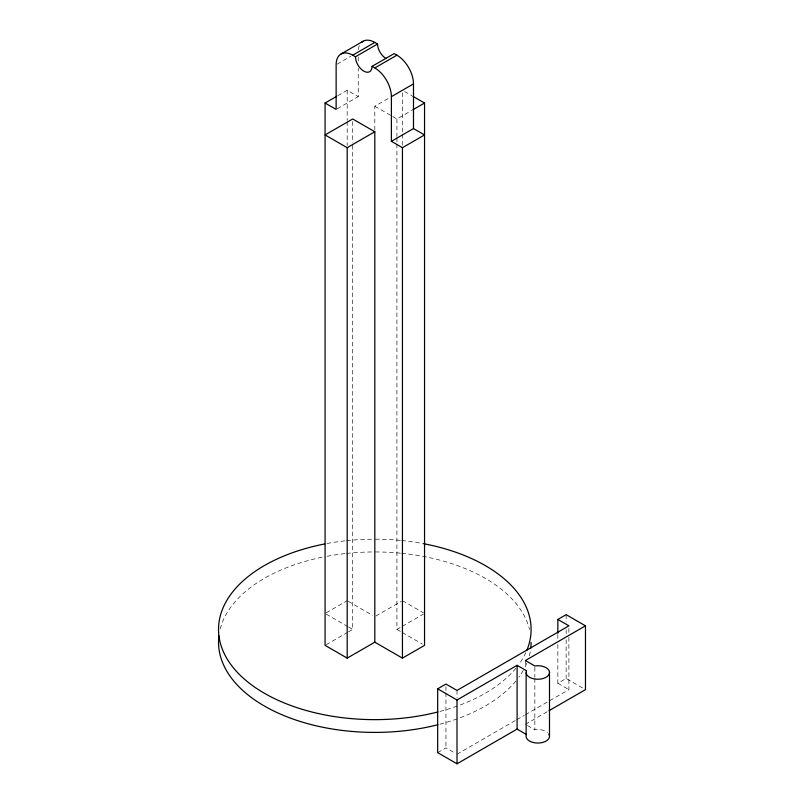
<?xml version="1.0" encoding="UTF-8"?>
<svg xmlns="http://www.w3.org/2000/svg" width="804" height="804" viewBox="0 0 804 804"><rect width="100%" height="100%" fill="white"/><g stroke="black" fill="none" stroke-linecap="round" stroke-linejoin="round"><path stroke-width="0.6" stroke-dasharray="4.02 3.01" d="M337.188 64.149L350.866 56.25M337.71 95.746L347.187 90.269L358.232 96.651L358.232 68.119M337.188 108.811L358.232 96.651M374.815 130.057L374.815 106.228L389.689 97.636M392.704 116.55L396.915 118.982L411.789 110.399M326.133 612.859L347.187 600.709M326.143 644.748L347.398 632.487M348.464 631.874L352.705 629.411L352.705 144.067M375.87 616.045L401.377 601.322M396.915 144.067L396.915 629.411L401.166 626.959M402.231 626.346L423.477 614.075M437.667 752.634L445.949 747.851L454.994 753.067M557.845 644.466L557.845 683.249L566.137 678.465L584.397 689.008M457.004 754.232L515.665 720.364M516.751 719.731L524.359 715.339M525.444 714.716L568.9 689.631L568.9 634.587M525.384 724.324L547.916 711.309M527.484 725.54L534.851 729.791L536.831 729.54A11.718 6.764 0 0 1 547.434 732.414M404.543 91.485L411.909 95.746M374.815 106.228L391.648 115.947M557.845 683.249L568.9 689.631M402.442 600.709L423.487 612.859M348.243 601.322L372.684 615.432M396.915 629.411L401.166 631.874M402.231 632.487L422.412 644.135M326.143 614.075L347.398 626.346M348.464 626.959L352.705 629.411M568.9 628.326L568.9 633.331M566.137 614.658L566.137 622.165M566.137 629.673L566.137 634.678M566.137 639.682L566.137 678.465M557.845 634.456L557.845 639.461M534.851 667.24L534.851 677.249M534.851 678.496L534.851 729.791M525.384 660.516L525.384 666.777M457.004 690.425L457.004 697.932M445.949 686.546L445.949 691.551M445.949 692.807L445.949 747.851M402.442 92.782L402.442 132.911M402.442 134.167L402.442 145.454M396.915 118.982L396.915 136.539M396.915 137.796L396.915 142.81M358.232 56.953L358.232 61.918M352.705 121.494L352.705 142.81M347.187 90.269L347.187 120.369M347.187 121.625L347.187 145.454M530.188 651.903A156.288 90.229 0 0 1 529.092 656.587M526.771 663.27A156.288 90.229 0 0 1 524.901 667.33M523.293 670.335A156.288 90.229 0 0 1 518.831 677.219M515.846 681.048A156.288 90.229 0 0 1 458.35 718.434M457.195 718.856A156.288 90.229 0 0 1 439.064 724.434M220.216 628.939A156.288 90.229 0 0 1 323.429 556.961M327.007 556.267A156.288 90.229 0 0 1 345.288 553.574M346.524 553.433A156.288 90.229 0 0 1 372.986 551.956M375.327 551.946A156.288 90.229 0 0 1 400.382 553.162M401.628 553.283A156.288 90.229 0 0 1 529.555 629.522M525.876 652.546A156.288 90.229 0 0 1 518.831 664.456M515.846 668.285A156.288 90.229 0 0 1 458.35 705.671M457.195 706.093A156.288 90.229 0 0 1 439.064 711.671M327.007 543.514A156.288 90.229 0 0 1 345.288 540.811M346.524 540.68A156.288 90.229 0 0 1 372.986 539.193M375.327 539.182A156.288 90.229 0 0 1 400.382 540.399M401.628 540.519A156.288 90.229 0 0 1 423.587 543.695M358.373 49.577A23.447 13.537 60 0 1 359.499 45.396"/><path stroke-width="1.21" d="M340.986 54.019L363.086 41.255M412.965 96.349L424.542 103.033L424.542 645.371L402.442 658.124L374.815 642.175L347.187 658.124L325.077 645.371L325.077 103.033L336.132 109.414L336.132 64.752A23.447 13.537 60 0 1 352.705 55.185L374.815 42.421L377.578 44.019A11.718 6.764 60 0 0 385.86 58.37M352.705 55.185L355.468 56.772L377.578 44.019M372.051 66.35L394.151 53.587L396.915 55.185A23.447 13.537 60 0 1 413.487 83.897L413.487 128.56L391.387 141.313L391.387 96.651A23.447 13.537 60 0 0 374.815 67.938L372.051 66.35A11.718 6.764 60 0 1 363.76 71.134A11.718 6.764 60 0 1 355.468 56.772M374.815 67.938L396.915 55.185M325.077 103.033L336.655 96.349M391.387 96.651L413.487 83.897M374.815 131.745L352.705 118.982L325.077 134.931L347.187 147.695L374.815 131.745L374.815 642.175M412.854 109.786L424.542 103.033M391.387 141.313L402.442 147.695L424.542 134.931L413.487 128.56M526.56 734.575L517.093 729.107L457.004 763.8L437.667 752.634L437.667 688.827L445.949 684.043L457.004 690.425L568.9 625.824L557.845 619.442L557.845 633.21M557.845 619.442L566.137 614.658L585.473 625.824L585.473 689.631L548.991 710.696M437.667 688.827L457.004 699.993L517.093 665.3L526.56 670.767L526.278 671.29A11.718 6.764 0 0 0 536.76 679.219A11.718 6.764 0 0 0 549.534 672.496A11.718 6.764 0 0 0 536.831 665.742L534.851 665.983L525.384 660.516L585.473 625.824M549.494 671.913L549.494 735.71M526.138 673.048L526.138 736.856A11.718 6.764 0 0 0 540.318 742.896A11.718 6.764 0 0 0 548.841 733.992M517.093 665.3L517.093 729.107M457.004 699.993L457.004 763.8M402.442 147.695L402.442 658.124M347.187 147.695L347.187 658.124M531.092 642.466A156.288 90.229 0 0 1 530.73 648.376M437.909 724.726A156.288 90.229 0 0 1 218.899 635.984M423.587 543.695A156.288 90.229 0 0 1 526.771 650.506M437.909 711.962A156.288 90.229 0 0 1 229.18 662.154A156.288 90.229 0 0 1 324.615 543.966M361.659 42.321A23.447 13.537 60 0 1 374.815 42.421"/></g></svg>
